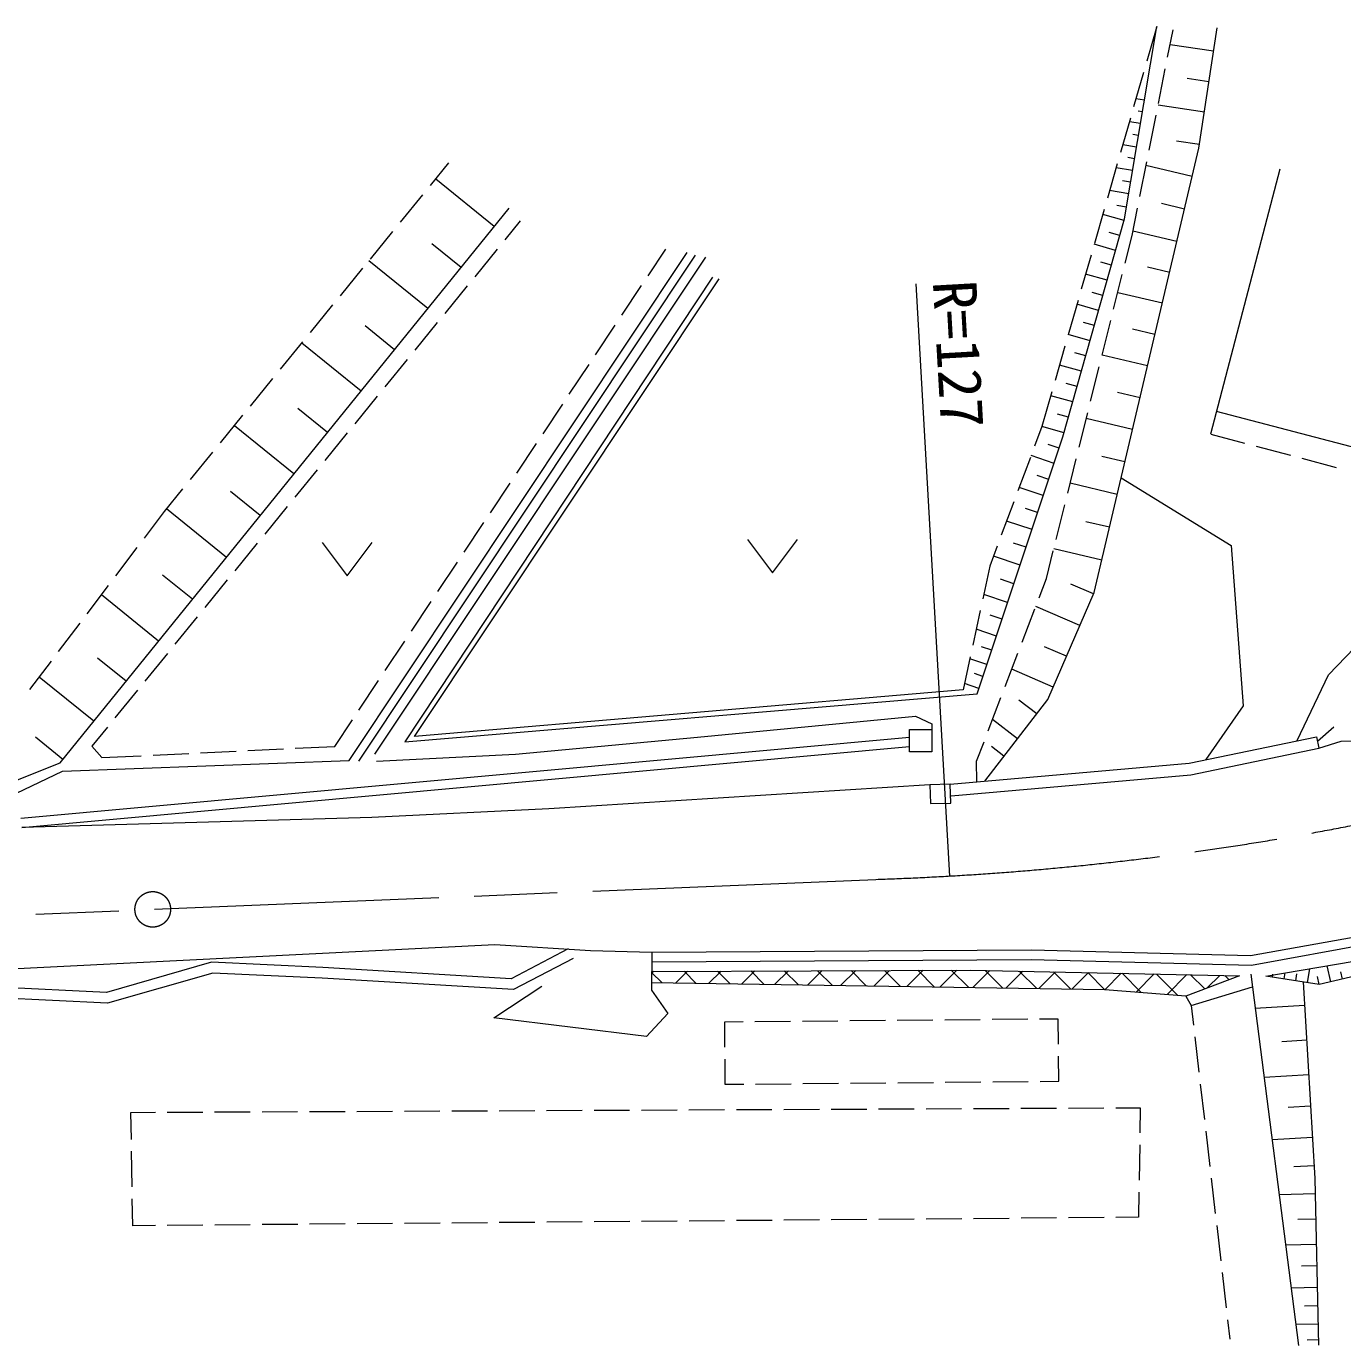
# Model space of a CAD drawing. Units: millimetres, scale not verified. Extents: x 40000 to 680000, y 20000 to 380000.
# Drawn here: x 460356 to 515859, y 256385 to 311991 of the extents above; entities that cross this region are included whole.
import ezdxf
from ezdxf.enums import TextEntityAlignment as Align

# ---------------------------------------------------------------- set-up
doc = ezdxf.new("R2010")
doc.units = ezdxf.units.MM
doc.header["$LTSCALE"] = 1000
doc.linetypes.add('CHAIN', pattern=[18.5, 12, -1.5, 3.5, -1.5])
for name, color, linetype, lineweight in [('M-BMK', 2, 'CHAIN', 13), ('M-STR-HTXT', 7, 'Continuous', 13), ('M-WORK', 1, 'Continuous', 13)]:
    doc.layers.add(name, color=color, linetype=linetype, lineweight=lineweight)
doc.styles.add('ＭＳ ゴシック', font='')
doc.styles.get('ＭＳ ゴシック').set_extended_font_data('MS Gothic')

msp = doc.modelspace()

# ---------------------------------------------------------------- hatches: boundary and pattern name
at = {"layer": 'M-WORK'}
h = msp.add_hatch(dxfattribs=at)
h.set_pattern_fill('USER', color=256, style=0, pattern_type=2)
h.set_pattern_definition([(45, (505835, 271388), (-707.107, 707.107), []), (135, (505835, 271388), (-707.107, -707.107), [])])
h.paths.add_polyline_path([(505835, 271388), (509245, 271121), (511509, 271974), (500187, 272214), (486721, 272161), (486719, 271681)])

# ---------------------------------------------------------------- linework, layer by layer
at = {"layer": 'M-BMK'}
msp.add_line((410304, 272478), (496181, 276037), dxfattribs=at)
msp.add_circle((465685, 274773), 750, dxfattribs=at)
msp.add_arc((491981, 402968), 127000, 271.89509, 294.57403, dxfattribs=at)
at = {"layer": 'M-STR-HTXT'}
msp.add_line((499294, 276179), (497882, 301139), dxfattribs=at)
at = {"layer": 'M-WORK'}
for p, q in [((506661, 303879), (508020, 311991)), ((508020, 311991), (507599, 310524)), ((508481, 310697), (508709, 311840)), ((509802, 306853), (510562, 311929)), ((510414, 310940), (508584, 311213)), ((507461, 310044), (507047, 308602)), ((508089, 308736), (508383, 310207)), ((510222, 309659), (509307, 309796)), ((507499, 308877), (507144, 308937)), ((510030, 308378), (508075, 308670)), ((506909, 308121), (506496, 306679)), ((507416, 308384), (507238, 308414)), ((507696, 306775), (507991, 308246)), ((507333, 307891), (506866, 307970)), ((507168, 306905), (506588, 307002)), ((507251, 307398), (507017, 307437)), ((509826, 307009), (508848, 307156)), ((505380, 288134), (509802, 306853)), ((507086, 306412), (506796, 306460)), ((477393, 305284), (478170, 306236)), ((506358, 306199), (505944, 304757)), ((507003, 305919), (506311, 306035)), ((507304, 304814), (507598, 306285)), ((509520, 305660), (507566, 306122)), ((513217, 305976), (510285, 294804)), ((480087, 303557), (477617, 305558)), ((506920, 305426), (506574, 305484)), ((476128, 303735), (477077, 304896)), ((506838, 304932), (506033, 305067)), ((461782, 280956), (480716, 304334)), ((505806, 304276), (505392, 302835)), ((506743, 304369), (506341, 304436)), ((506978, 303181), (507206, 304324)), ((509197, 304292), (508220, 304523)), ((481185, 303800), (480526, 302991)), ((504064, 294687), (506661, 303879)), ((506641, 303807), (505744, 304061)), ((474863, 302185), (475812, 303347)), ((506464, 303179), (506015, 303306)), ((506686, 302012), (506978, 303181)), ((508874, 302924), (507014, 303363)), ((478687, 301828), (477451, 302828)), ((480209, 302604), (479261, 301441)), ((486577, 301480), (487319, 302594)), ((506286, 302551), (505384, 302806)), ((473966, 281050), (488223, 302463)), ((488555, 302344), (474358, 281016)), ((477286, 300099), (474802, 302110)), ((475051, 281318), (489006, 302268)), ((505254, 302354), (504840, 300912)), ((506108, 301920), (505657, 302047)), ((473599, 300636), (474547, 301798)), ((489290, 301416), (476312, 281839)), ((505929, 301288), (505022, 301545)), ((506202, 300072), (506565, 301527)), ((508566, 301622), (507636, 301841)), ((476728, 282059), (489565, 301354)), ((478945, 301054), (477997, 299892)), ((485468, 299816), (486300, 301064)), ((504702, 300432), (504289, 298990)), ((505570, 300018), (504658, 300276)), ((505750, 300653), (505296, 300781)), ((508259, 300320), (506375, 300765)), ((472334, 299087), (473283, 300249)), ((475878, 298360), (474636, 299366)), ((477681, 299504), (476732, 298342)), ((484359, 298151), (485191, 299400)), ((505390, 299379), (504933, 299508)), ((505717, 298131), (506081, 299587)), ((507947, 299001), (507005, 299223)), ((471069, 297537), (472018, 298699)), ((474470, 296621), (471973, 298644)), ((505209, 298740), (504291, 299000)), ((504151, 298509), (503737, 297067)), ((505028, 298098), (504569, 298227)), ((507636, 297682), (505718, 298135)), ((476416, 297955), (475468, 296793)), ((483250, 296487), (484082, 297735)), ((504846, 297455), (503923, 297716)), ((505233, 296191), (505596, 297646)), ((469804, 295988), (470753, 297150)), ((504663, 296809), (504202, 296940)), ((475152, 296405), (474203, 295243)), ((503599, 296587), (503178, 295120)), ((504481, 296163), (503553, 296425)), ((507319, 296340), (506360, 296566)), ((473054, 294873), (471805, 295885)), ((482142, 294822), (482973, 296071)), ((468540, 294439), (469488, 295601)), ((504297, 295513), (503833, 295644)), ((504749, 294251), (505112, 295706)), ((507001, 294997), (505050, 295458)), ((522032, 292741), (510535, 295757)), ((471638, 293125), (469128, 295159)), ((473887, 294856), (472939, 293693)), ((503178, 295120), (502868, 294291)), ((504114, 294864), (503180, 295127)), ((511739, 294416), (510322, 294794)), ((481033, 293158), (481864, 294406)), ((500446, 283851), (504064, 294687)), ((503907, 294217), (503447, 294370)), ((513671, 293900), (512222, 294287)), ((467275, 292889), (468224, 294051)), ((502692, 293822), (502167, 292417)), ((503692, 293573), (502720, 293897)), ((504265, 292310), (504628, 293765)), ((506679, 293632), (505703, 293862)), ((515604, 293384), (514155, 293771)), ((472623, 293306), (471675, 292144)), ((503465, 292893), (502979, 293055)), ((466182, 291550), (466959, 292502)), ((479924, 291494), (480755, 292742)), ((503238, 292213), (502218, 292553)), ((506356, 292266), (504371, 292735)), ((506520, 292960), (511161, 290116)), ((470215, 291368), (468960, 292385)), ((501991, 291949), (501466, 290544)), ((465331, 290425), (466182, 291550)), ((468792, 289610), (466267, 291655)), ((471358, 291756), (470410, 290594)), ((502999, 291499), (502489, 291669)), ((503781, 290370), (504144, 291825)), ((478815, 289829), (479647, 291078)), ((502761, 290785), (501690, 291142)), ((506028, 290876), (505035, 291111)), ((490771, 290365), (491821, 288965)), ((491821, 288965), (492871, 290365)), ((464125, 288829), (465030, 290026)), ((470094, 290207), (469146, 289045)), ((472834, 290230), (473884, 288830)), ((473884, 288830), (474934, 290230)), ((501291, 290076), (500980, 289246)), ((502511, 290035), (501975, 290214)), ((503368, 288715), (503659, 289884)), ((505700, 289487), (503679, 289964)), ((511161, 290116), (511667, 283350)), ((477706, 288165), (478538, 289413)), ((500980, 289246), (500682, 287859)), ((502260, 289285), (501135, 289661)), ((467360, 287844), (466098, 288866)), ((468830, 288657), (467881, 287495)), ((501997, 288498), (501435, 288685)), ((503057, 287901), (503368, 288715)), ((462919, 287234), (463824, 288430)), ((501734, 287710), (500723, 288048)), ((503431, 283620), (505380, 288134)), ((505355, 288076), (504402, 288487)), ((465929, 286077), (463520, 288028)), ((476597, 286500), (477429, 287749)), ((504779, 286742), (502921, 287544)), ((467565, 287108), (466617, 285946)), ((500577, 287370), (500263, 285904)), ((501498, 287002), (500992, 287171)), ((502343, 286033), (502879, 287434)), ((515264, 284655), (517555, 287053)), ((461713, 285638), (462618, 286835)), ((501262, 286294), (500408, 286579)), ((475488, 284836), (476320, 286084)), ((501062, 285696), (500635, 285839)), ((504217, 285441), (503288, 285842)), ((464563, 284390), (463358, 285366)), ((466301, 285558), (465352, 284396)), ((500158, 285415), (499860, 284028)), ((500862, 285098), (500141, 285339)), ((501630, 284164), (502165, 285566)), ((460507, 284043), (461412, 285240)), ((500694, 284593), (500333, 284714)), ((503655, 284140), (501909, 284895)), ((463197, 282703), (460900, 284563)), ((474379, 283172), (475211, 284420)), ((500525, 284089), (499916, 284292)), ((513947, 281884), (515264, 284655)), ((465036, 284009), (464088, 282846)), ((476312, 281839), (500446, 283851)), ((499860, 284028), (476728, 282059)), ((500769, 280182), (503431, 283620)), ((500917, 282296), (501452, 283697)), ((502962, 283015), (502210, 283597)), ((511667, 283350), (510084, 281085)), ((473360, 281641), (474102, 282755)), ((488649, 282034), (497849, 282913)), ((497849, 282913), (498542, 282594)), ((498542, 282594), (498538, 282349)), ((502147, 281962), (501099, 282774)), ((460128, 278623), (497591, 282036)), ((461895, 281095), (460746, 282025)), ((463772, 282459), (463112, 281650)), ((480977, 281315), (488649, 282034)), ((497591, 282349), (498538, 282349)), ((497591, 281414), (497591, 282349)), ((498538, 282349), (498538, 281414)), ((509391, 280942), (514761, 282052)), ((514761, 282052), (514862, 281562)), ((515494, 282458), (514803, 281850)), ((460164, 278225), (497591, 281634)), ((463112, 281650), (463538, 281171)), ((467700, 281370), (469198, 281442)), ((469698, 281466), (471196, 281538)), ((471695, 281562), (473360, 281641)), ((498538, 281414), (497591, 281414)), ((500427, 281014), (500738, 281829)), ((501579, 281229), (501055, 281634)), ((509464, 280447), (514862, 281562)), ((514862, 281562), (515795, 281861)), ((515795, 281861), (517234, 281888)), ((459837, 280174), (461782, 280956)), ((461877, 280593), (473966, 281050)), ((463538, 281171), (465203, 281250)), ((465702, 281274), (467200, 281346)), ((475124, 281022), (480977, 281315)), ((499312, 280053), (509391, 280942)), ((500436, 280152), (500427, 281014)), ((459942, 279677), (461877, 280593)), ((499355, 279555), (509464, 280447)), ((498459, 280029), (482394, 279005)), ((499312, 280053), (498459, 280029)), ((498459, 280029), (498481, 279231)), ((499334, 279254), (499312, 280053)), ((498481, 279231), (499334, 279254)), ((474921, 278645), (460164, 278225)), ((482394, 279005), (474921, 278645)), ((511979, 272826), (519652, 274212)), ((512010, 272425), (519732, 273820)), ((524803, 273902), (514866, 271611)), ((407700, 269651), (480116, 273289)), ((480116, 273289), (484139, 273046)), ((483206, 273103), (480799, 271849)), ((484139, 273046), (486724, 272966)), ((486724, 272966), (502735, 273066)), ((502735, 273066), (511979, 272826)), ((468159, 272542), (463731, 271275)), ((472854, 272322), (468159, 272542)), ((483414, 272703), (480896, 271392)), ((486724, 272966), (486718, 271373)), ((486726, 272566), (502731, 272666)), ((502731, 272666), (512010, 272425)), ((512619, 271957), (518942, 273023)), ((468212, 272089), (463784, 270822)), ((472830, 271873), (468212, 272089)), ((480799, 271849), (472854, 272322)), ((486721, 272161), (500187, 272214)), ((500187, 272214), (511509, 271974)), ((511509, 271974), (509245, 271121)), ((511985, 272046), (513996, 256385)), ((514866, 271611), (512619, 271957)), ((512898, 271914), (512918, 272042)), ((513392, 271838), (513432, 272094)), ((513886, 271762), (513931, 272053)), ((514380, 271685), (514470, 272269)), ((514874, 271613), (514797, 271947)), ((515362, 271725), (515208, 272393)), ((515849, 271837), (515779, 272142)), ((463731, 271275), (458332, 271532)), ((480896, 271392), (472830, 271873)), ((480064, 270207), (482089, 271539)), ((486718, 271373), (487405, 270390)), ((505835, 271388), (486719, 271681)), ((509245, 271121), (505835, 271388)), ((509475, 270717), (512054, 271506)), ((514198, 271713), (514685, 263434)), ((463784, 270822), (458334, 271081)), ((509245, 271121), (509475, 270717)), ((487405, 270390), (486505, 269408)), ((509475, 270717), (509571, 269894)), ((514257, 270715), (512172, 270593)), ((486505, 269408), (480064, 270207)), ((490580, 270030), (489790, 270022)), ((489790, 270022), (489800, 268962)), ((492580, 270048), (491080, 270034)), ((494580, 270066), (493080, 270053)), ((496580, 270085), (495080, 270071)), ((498580, 270103), (497080, 270089)), ((500579, 270121), (499080, 270107)), ((502579, 270139), (501079, 270126)), ((503869, 270151), (503079, 270144)), ((503879, 269090), (503869, 270151)), ((509628, 269397), (509801, 267907)), ((514343, 269255), (513300, 269194)), ((503893, 267529), (503884, 268590)), ((489804, 268462), (489814, 267401)), ((497104, 267467), (498604, 267481)), ((499104, 267486), (500603, 267499)), ((501103, 267504), (502603, 267518)), ((503103, 267522), (503893, 267529)), ((514428, 267796), (512545, 267685)), ((489814, 267401), (490604, 267408)), ((491104, 267412), (492604, 267426)), ((493104, 267431), (494604, 267444)), ((495104, 267449), (496604, 267463)), ((509858, 267410), (510030, 265920)), ((494294, 266351), (495794, 266358)), ((496294, 266361), (497794, 266367)), ((498294, 266370), (499794, 266377)), ((500294, 266379), (501794, 266386)), ((502294, 266388), (503794, 266395)), ((504294, 266397), (505794, 266404)), ((506294, 266406), (507325, 266411)), ((507325, 266411), (507309, 265352)), ((514506, 266477), (513564, 266422)), ((464764, 266216), (465795, 266221)), ((464783, 265077), (464764, 266216)), ((466295, 266223), (467795, 266230)), ((468295, 266232), (469795, 266239)), ((470295, 266241), (471795, 266248)), ((472295, 266250), (473795, 266257)), ((474295, 266260), (475795, 266266)), ((476295, 266269), (477795, 266276)), ((478295, 266278), (479795, 266285)), ((480295, 266287), (481795, 266294)), ((482295, 266296), (483795, 266303)), ((484295, 266305), (485795, 266312)), ((486295, 266315), (487795, 266321)), ((488294, 266324), (489794, 266331)), ((490294, 266333), (491794, 266340)), ((492294, 266342), (493794, 266349)), ((510088, 265424), (510260, 263934)), ((507301, 264852), (507278, 263352)), ((514583, 265159), (512882, 265059)), ((464816, 263077), (464791, 264577)), ((514653, 263968), (513803, 263918)), ((510318, 263437), (510490, 261947)), ((514685, 263434), (514844, 256401)), ((464843, 261439), (464824, 262578)), ((507270, 262852), (507254, 261793)), ((514700, 262777), (513180, 262742)), ((465799, 261447), (464843, 261439)), ((467799, 261464), (466299, 261451)), ((469799, 261480), (468299, 261468)), ((471799, 261497), (470299, 261485)), ((473799, 261514), (472299, 261501)), ((475799, 261531), (474299, 261518)), ((477799, 261547), (476299, 261535)), ((479799, 261564), (478299, 261551)), ((481799, 261581), (480299, 261568)), ((483799, 261597), (482299, 261585)), ((485799, 261614), (484299, 261602)), ((487799, 261631), (486299, 261618)), ((489798, 261648), (488299, 261635)), ((491798, 261664), (490298, 261652)), ((493798, 261681), (492298, 261668)), ((495798, 261698), (494298, 261685)), ((497798, 261714), (496298, 261702)), ((499798, 261731), (498298, 261719)), ((501798, 261748), (500298, 261735)), ((503798, 261765), (502298, 261752)), ((505798, 261781), (504298, 261769)), ((507254, 261793), (506298, 261785)), ((510548, 261450), (510720, 259960)), ((514724, 261713), (513964, 261696)), ((514748, 260649), (513453, 260620)), ((514769, 259742), (514121, 259728)), ((510778, 259463), (510950, 257973)), ((514789, 258836), (513685, 258811)), ((514807, 258063), (514255, 258050)), ((511007, 257477), (511103, 256653)), ((514824, 257290), (513883, 257268)), ((514839, 256631), (514369, 256620))]:
    msp.add_line(p, q, dxfattribs=at)

# ---------------------------------------------------------------- texts
at = {"layer": 'M-STR-HTXT', "style": 'ＭＳ ゴシック'}
msp.add_text('R=127', height=1833, rotation=273.238, dxfattribs=at).set_placement((499669, 298179), align=Align.MIDDLE_CENTER)

doc.saveas('drawing.dxf')
